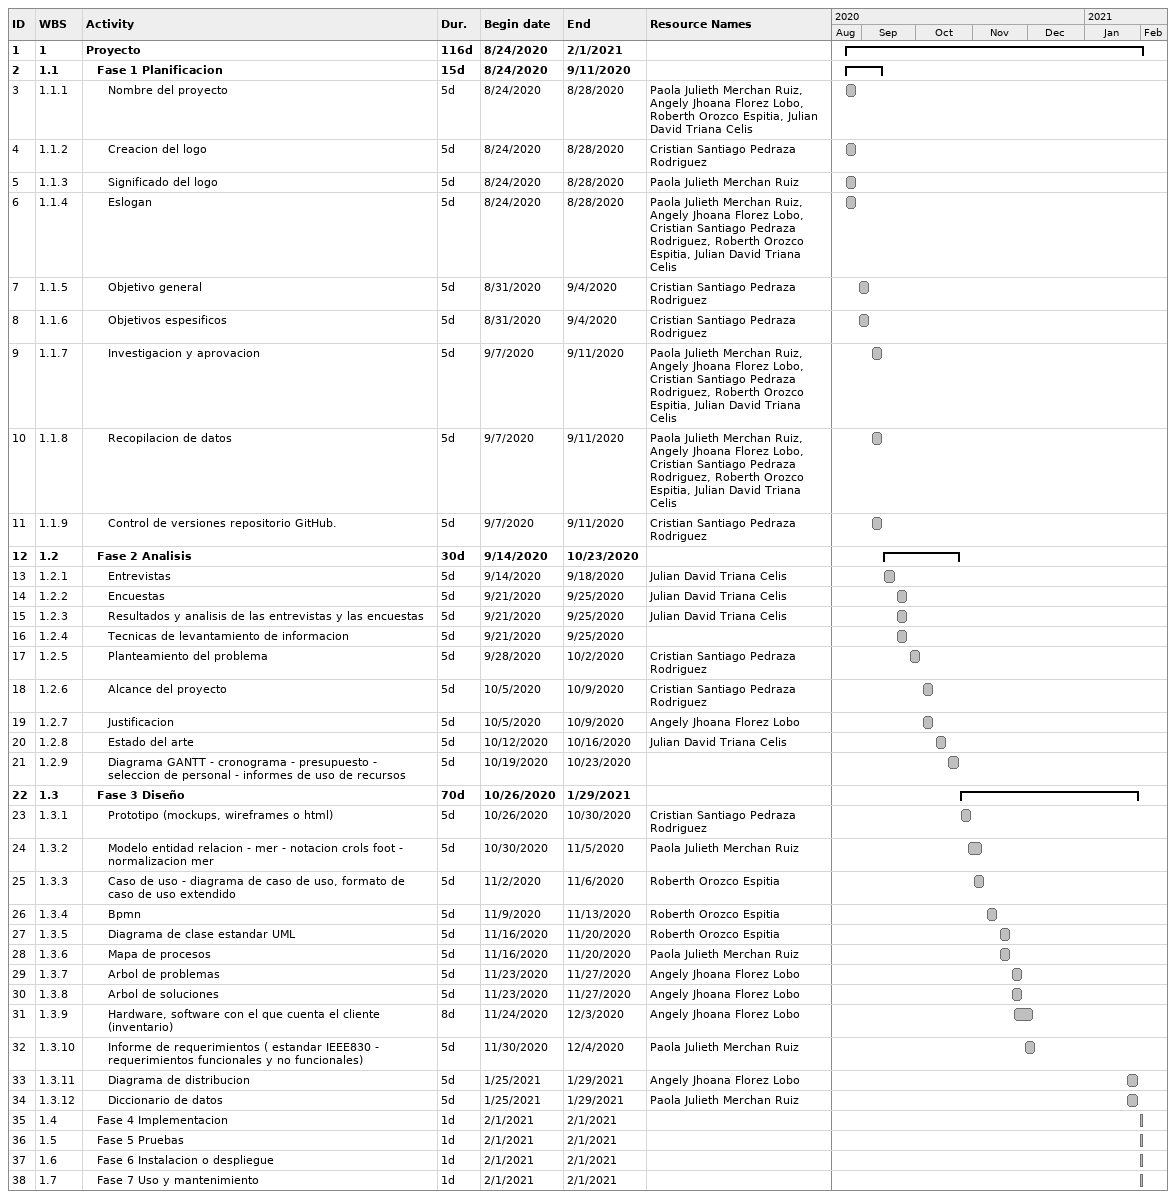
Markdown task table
| ID | WBS | Task | Duration | Start | Finish | Resources |
|---|---|---|---|---|---|---|
| 1 | 1 | **Proyecto** | 116d | 2020-08-24 | 2021-02-01 |  |
| 2 | 1.1 | **Fase 1 Planificacion** | 15d | 2020-08-24 | 2020-09-11 |  |
| 3 | 1.1.1 | Nombre del proyecto | 5d | 2020-08-24 | 2020-08-28 | Paola Julieth Merchan Ruiz, Angely Jhoana Florez Lobo, Roberth Orozco Espitia, Julian David Triana Celis |
| 4 | 1.1.2 | Creacion del logo | 5d | 2020-08-24 | 2020-08-28 | Cristian Santiago Pedraza Rodriguez |
| 5 | 1.1.3 | Significado del logo | 5d | 2020-08-24 | 2020-08-28 | Paola Julieth Merchan Ruiz |
| 6 | 1.1.4 | Eslogan | 5d | 2020-08-24 | 2020-08-28 | Paola Julieth Merchan Ruiz, Angely Jhoana Florez Lobo, Cristian Santiago Pedraza Rodriguez, Roberth Orozco Espitia, Julian David Triana Celis |
| 7 | 1.1.5 | Objetivo general | 5d | 2020-08-31 | 2020-09-04 | Cristian Santiago Pedraza Rodriguez |
| 8 | 1.1.6 | Objetivos espesificos | 5d | 2020-08-31 | 2020-09-04 | Cristian Santiago Pedraza Rodriguez |
| 9 | 1.1.7 | Investigacion y aprovacion | 5d | 2020-09-07 | 2020-09-11 | Paola Julieth Merchan Ruiz, Angely Jhoana Florez Lobo, Cristian Santiago Pedraza Rodriguez, Roberth Orozco Espitia, Julian David Triana Celis |
| 10 | 1.1.8 | Recopilacion de datos | 5d | 2020-09-07 | 2020-09-11 | Paola Julieth Merchan Ruiz, Angely Jhoana Florez Lobo, Cristian Santiago Pedraza Rodriguez, Roberth Orozco Espitia, Julian David Triana Celis |
| 11 | 1.1.9 | Control de versiones repositorio GitHub. | 5d | 2020-09-07 | 2020-09-11 | Cristian Santiago Pedraza Rodriguez |
| 12 | 1.2 | **Fase 2 Analisis** | 30d | 2020-09-14 | 2020-10-23 |  |
| 13 | 1.2.1 | Entrevistas | 5d | 2020-09-14 | 2020-09-18 | Julian David Triana Celis |
| 14 | 1.2.2 | Encuestas | 5d | 2020-09-21 | 2020-09-25 | Julian David Triana Celis |
| 15 | 1.2.3 | Resultados y analisis de las entrevistas y las encuestas | 5d | 2020-09-21 | 2020-09-25 | Julian David Triana Celis |
| 16 | 1.2.4 | Tecnicas de levantamiento de informacion | 5d | 2020-09-21 | 2020-09-25 |  |
| 17 | 1.2.5 | Planteamiento del problema | 5d | 2020-09-28 | 2020-10-02 | Cristian Santiago Pedraza Rodriguez |
| 18 | 1.2.6 | Alcance del proyecto | 5d | 2020-10-05 | 2020-10-09 | Cristian Santiago Pedraza Rodriguez |
| 19 | 1.2.7 | Justificacion | 5d | 2020-10-05 | 2020-10-09 | Angely Jhoana Florez Lobo |
| 20 | 1.2.8 | Estado del arte | 5d | 2020-10-12 | 2020-10-16 | Julian David Triana Celis |
| 21 | 1.2.9 | Diagrama GANTT - cronograma - presupuesto - seleccion de personal - informes de uso de recursos | 5d | 2020-10-19 | 2020-10-23 |  |
| 22 | 1.3 | **Fase 3 Diseño** | 70d | 2020-10-26 | 2021-01-29 |  |
| 23 | 1.3.1 | Prototipo (mockups, wireframes o html) | 5d | 2020-10-26 | 2020-10-30 | Cristian Santiago Pedraza Rodriguez |
| 24 | 1.3.2 | Modelo entidad relacion - mer - notacion crols foot - normalizacion mer | 5d | 2020-10-30 | 2020-11-05 | Paola Julieth Merchan Ruiz |
| 25 | 1.3.3 | Caso de uso - diagrama de caso de uso, formato de caso de uso extendido | 5d | 2020-11-02 | 2020-11-06 | Roberth Orozco Espitia |
| 26 | 1.3.4 | Bpmn | 5d | 2020-11-09 | 2020-11-13 | Roberth Orozco Espitia |
| 27 | 1.3.5 | Diagrama de clase estandar UML | 5d | 2020-11-16 | 2020-11-20 | Roberth Orozco Espitia |
| 28 | 1.3.6 | Mapa de procesos | 5d | 2020-11-16 | 2020-11-20 | Paola Julieth Merchan Ruiz |
| 29 | 1.3.7 | Arbol de problemas | 5d | 2020-11-23 | 2020-11-27 | Angely Jhoana Florez Lobo |
| 30 | 1.3.8 | Arbol de soluciones | 5d | 2020-11-23 | 2020-11-27 | Angely Jhoana Florez Lobo |
| 31 | 1.3.9 | Hardware, software con el que cuenta el cliente (inventario) | 8d | 2020-11-24 | 2020-12-03 | Angely Jhoana Florez Lobo |
| 32 | 1.3.10 | Informe de requerimientos ( estandar IEEE830 - requerimientos funcionales y no funcionales) | 5d | 2020-11-30 | 2020-12-04 | Paola Julieth Merchan Ruiz |
| 33 | 1.3.11 | Diagrama de distribucion | 5d | 2021-01-25 | 2021-01-29 | Angely Jhoana Florez Lobo |
| 34 | 1.3.12 | Diccionario de datos | 5d | 2021-01-25 | 2021-01-29 | Paola Julieth Merchan Ruiz |
| 35 | 1.4 | Fase 4 Implementacion | 1d | 2021-02-01 | 2021-02-01 |  |
| 36 | 1.5 | Fase 5 Pruebas | 1d | 2021-02-01 | 2021-02-01 |  |
| 37 | 1.6 | Fase 6 Instalacion o despliegue | 1d | 2021-02-01 | 2021-02-01 |  |
| 38 | 1.7 | Fase 7 Uso y mantenimiento | 1d | 2021-02-01 | 2021-02-01 |  |
